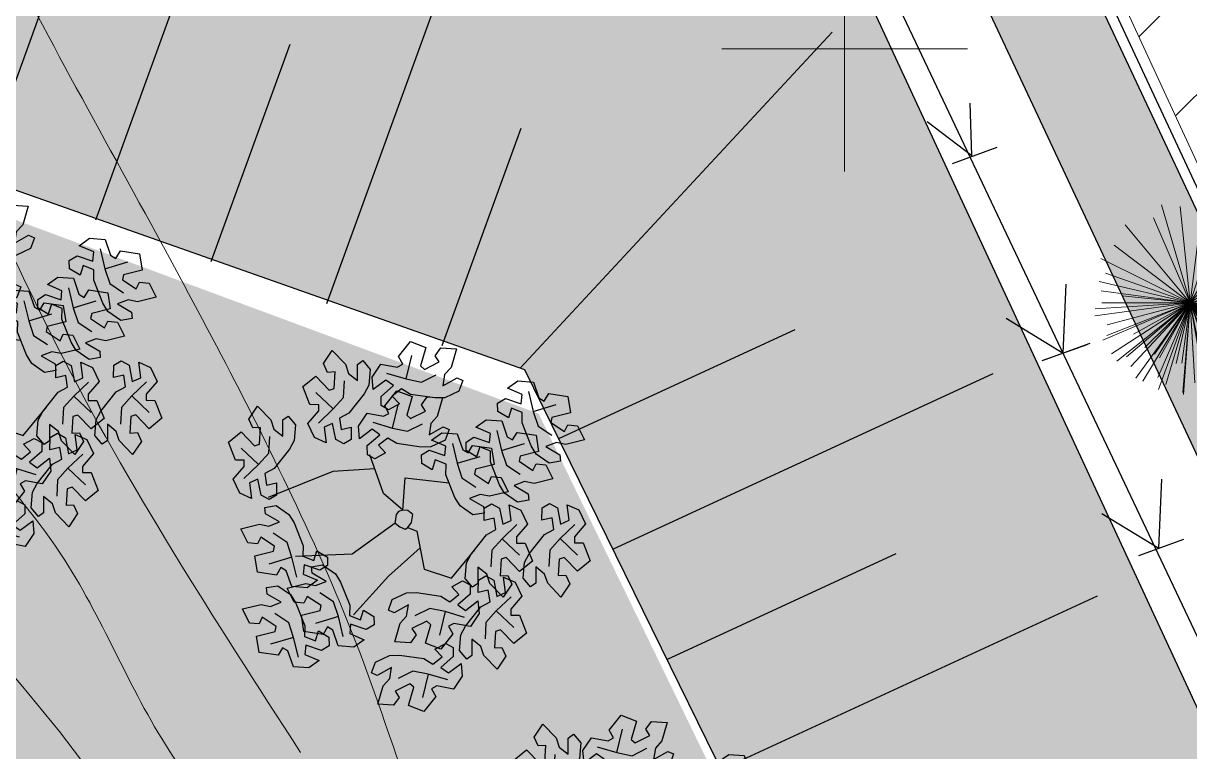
# Model space of a CAD drawing. Header units: millimetres. Extents: x 5637 to 6048, y 3385 to 3927.
# Drawn here: x 5856.34 to 5870.58, y 3527.67 to 3536.56 of the extents above; entities that cross this region are included whole.
import ezdxf

# ---------------------------------------------------------------- set-up
doc = ezdxf.new("R2010")
doc.units = ezdxf.units.MM
doc.layers.add('Contour Lines', color=253, linetype='Continuous')
doc.layers.add('net', color=250, linetype='Continuous')
doc.layers.add('dr', color=7, linetype='Continuous', lineweight=30, true_color=0x424d8a)
for name, color, linetype, lineweight in [('ground 1', 7, 'Continuous', 30), ('hatch', 253, 'Continuous', 13), ('project gr', 250, 'Continuous', 30), ('road', 19, 'Continuous', 30), ('trees new', 7, 'Continuous', 20)]:
    doc.layers.add(name, color=color, linetype=linetype, lineweight=lineweight)
doc.layers.add('plants1', color=7, linetype='Continuous', true_color=0x89ee5d)
doc.styles.get("Standard").update_dxf_attribs({"font": 'arial.ttf'})
pattern_1 = [(45, (2816.3681, -1263.7476), (-0.265165043, 0.265165043), []), (135, (2816.3681, -1263.7476), (-0.79549513, 0.265165043), [0.9375, -0.5625])]

# ---------------------------------------------------------------- blocks, each defined once
blk = doc.blocks.new('net')
at = {"layer": 'ground 1', "color": 3, "lineweight": 15}
for p, q in [((0, 3), (0, -3)), ((0, 0), (-3, 0)), ((0, 0), (3, 0))]:
    blk.add_line(p, q, dxfattribs=at)
blk = doc.blocks.new('212')
at = {"color": 48, "linetype": 'Continuous'}
for p, q in [((2813.16, 4856.989), (2813.307, 4857.173)), ((2813.307, 4857.173), (2813.495, 4857.1)), ((2812.246, 4856.905), (2812.352, 4857.064)), ((2812.352, 4857.064), (2812.514, 4856.895)), ((2813.495, 4857.1), (2813.43, 4856.875)), ((2813.608, 4857), (2813.677, 4857.096)), ((2813.677, 4857.096), (2813.867, 4857.083)), ((2813.867, 4857.083), (2813.802, 4856.858)), ((2812.295, 4856.797), (2812.246, 4856.905)), ((2812.514, 4856.895), (2812.551, 4856.783)), ((2812.66, 4856.894), (2812.725, 4856.94)), ((2812.66, 4856.696), (2812.66, 4856.894)), ((2812.725, 4856.94), (2812.813, 4856.833)), ((2812.838, 4856.74), (2812.944, 4856.897)), ((2812.944, 4856.897), (2813.146, 4856.859)), ((2813.146, 4856.859), (2813.212, 4856.895)), ((2813.212, 4856.895), (2813.16, 4856.989)), ((2813.16, 4856.989), (2813.16, 4856.989)), ((2813.255, 4856.716), (2813.323, 4857.001)), ((2813.477, 4856.833), (2813.658, 4856.924)), ((2813.658, 4856.924), (2813.608, 4857)), ((2811.994, 4856.623), (2812.151, 4856.749)), ((2812.151, 4856.749), (2812.314, 4856.581)), ((2812.386, 4856.803), (2812.295, 4856.797)), ((2812.374, 4856.601), (2812.386, 4856.803)), ((2812.551, 4856.783), (2812.66, 4856.696)), ((2812.813, 4856.833), (2812.797, 4856.642)), ((2813.015, 4856.787), (2813.255, 4856.716)), ((2813.43, 4856.875), (2813.477, 4856.833)), ((2813.44, 4856.678), (2813.621, 4856.768)), ((2813.724, 4856.77), (2813.703, 4856.632)), ((2813.802, 4856.858), (2813.724, 4856.77)), ((2812.08, 4856.404), (2811.994, 4856.623)), ((2812.49, 4856.49), (2812.502, 4856.693)), ((2812.797, 4856.642), (2812.74, 4856.536)), ((2812.853, 4856.586), (2812.838, 4856.74)), ((2813.006, 4856.701), (2812.853, 4856.586)), ((2812.947, 4856.502), (2813.098, 4856.635)), ((2813.098, 4856.635), (2813.006, 4856.701)), ((2813.255, 4856.716), (2813.44, 4856.678)), ((2813.703, 4856.632), (2813.875, 4856.731)), ((2813.875, 4856.731), (2813.947, 4856.699)), ((2813.947, 4856.699), (2813.899, 4856.569)), ((2814.492, 4856.602), (2814.619, 4856.692)), ((2814.669, 4856.527), (2814.492, 4856.602)), ((2814.619, 4856.692), (2814.808, 4856.679)), ((2814.808, 4856.679), (2814.876, 4856.485)), ((2812.364, 4856.35), (2812.151, 4856.551)), ((2812.314, 4856.581), (2812.374, 4856.601)), ((2812.364, 4856.35), (2812.49, 4856.49)), ((2812.74, 4856.536), (2812.554, 4856.3)), ((2812.949, 4856.391), (2812.947, 4856.502)), ((2812.947, 4856.502), (2812.947, 4856.502)), ((2812.992, 4856.389), (2813.139, 4856.573)), ((2813.197, 4856.594), (2813.085, 4856.506)), ((2813.085, 4856.506), (2813.171, 4856.413)), ((2813.139, 4856.573), (2813.327, 4856.501)), ((2813.307, 4856.527), (2813.197, 4856.594)), ((2813.327, 4856.501), (2813.262, 4856.276)), ((2813.605, 4856.484), (2813.307, 4856.527)), ((2813.44, 4856.4), (2813.509, 4856.497)), ((2813.509, 4856.497), (2813.699, 4856.484)), ((2813.725, 4856.487), (2813.605, 4856.484)), ((2813.699, 4856.484), (2813.634, 4856.259)), ((2813.899, 4856.569), (2813.725, 4856.487)), ((2814.371, 4856.422), (2814.467, 4856.479)), ((2814.467, 4856.479), (2814.467, 4856.479)), ((2814.467, 4856.479), (2814.658, 4856.414)), ((2814.658, 4856.414), (2814.669, 4856.527)), ((2814.748, 4856.562), (2814.806, 4856.319)), ((2814.876, 4856.485), (2814.94, 4856.446)), ((2814.94, 4856.446), (2814.995, 4856.538)), ((2814.995, 4856.538), (2814.995, 4856.538)), ((2814.995, 4856.538), (2815.228, 4856.503)), ((2815.228, 4856.503), (2815.259, 4856.304)), ((2811.335, 4856.226), (2811.441, 4856.385)), ((2811.441, 4856.385), (2811.603, 4856.216)), ((2812.052, 4856.172), (2812.186, 4856.327)), ((2812.187, 4856.402), (2812.08, 4856.404)), ((2812.08, 4856.404), (2812.08, 4856.404)), ((2812.182, 4856.178), (2812.364, 4856.35)), ((2812.186, 4856.327), (2812.187, 4856.402)), ((2813.04, 4856.341), (2812.949, 4856.391)), ((2813.044, 4856.296), (2812.992, 4856.389)), ((2812.992, 4856.389), (2812.992, 4856.389)), ((2813.171, 4856.413), (2813.04, 4856.341)), ((2813.087, 4856.116), (2813.155, 4856.402)), ((2813.309, 4856.234), (2813.49, 4856.324)), ((2813.49, 4856.324), (2813.44, 4856.4)), ((2814.374, 4856.318), (2814.371, 4856.422)), ((2814.502, 4856.24), (2814.374, 4856.318)), ((2814.539, 4856.361), (2814.502, 4856.24)), ((2814.672, 4856.308), (2814.539, 4856.361)), ((2814.806, 4856.319), (2815.087, 4856.403)), ((2814.806, 4856.319), (2814.865, 4856.14)), ((2811.384, 4856.118), (2811.335, 4856.226)), ((2811.603, 4856.216), (2811.64, 4856.104)), ((2811.749, 4856.017), (2811.75, 4856.215)), ((2811.75, 4856.215), (2811.814, 4856.261)), ((2811.814, 4856.261), (2811.902, 4856.154)), ((2812.554, 4856.3), (2812.441, 4856.239)), ((2812.441, 4856.239), (2812.461, 4856.097)), ((2812.671, 4856.141), (2812.777, 4856.298)), ((2812.777, 4856.298), (2812.979, 4856.26)), ((2812.847, 4856.188), (2813.087, 4856.116)), ((2812.979, 4856.26), (2813.044, 4856.296)), ((2813.262, 4856.276), (2813.309, 4856.234)), ((2813.634, 4856.259), (2813.556, 4856.171)), ((2814.106, 4856.127), (2814.232, 4856.217)), ((2814.232, 4856.217), (2814.421, 4856.204)), ((2814.421, 4856.204), (2814.489, 4856.01)), ((2814.669, 4856.18), (2814.672, 4856.308)), ((2814.78, 4855.9), (2814.669, 4856.18)), ((2815.031, 4856.247), (2815.019, 4856.186)), ((2815.019, 4856.186), (2815.188, 4856.074)), ((2815.259, 4856.304), (2815.031, 4856.247)), ((2811.083, 4855.944), (2811.24, 4856.07)), ((2811.24, 4856.07), (2811.403, 4855.901)), ((2811.475, 4856.124), (2811.384, 4856.118)), ((2811.463, 4855.921), (2811.475, 4856.124)), ((2811.64, 4856.104), (2811.749, 4856.017)), ((2811.902, 4856.154), (2811.886, 4855.963)), ((2812.135, 4856.001), (2812.052, 4856.172)), ((2812.356, 4856.174), (2812.252, 4856.127)), ((2812.252, 4856.127), (2812.276, 4855.937)), ((2812.395, 4855.976), (2812.356, 4856.174)), ((2812.461, 4856.097), (2812.584, 4856.126)), ((2812.584, 4856.126), (2812.581, 4855.976)), ((2812.685, 4855.986), (2812.671, 4856.141)), ((2812.838, 4856.102), (2812.685, 4855.986)), ((2812.779, 4855.903), (2812.931, 4856.035)), ((2812.931, 4856.035), (2812.838, 4856.102)), ((2813.087, 4856.116), (2813.272, 4856.078)), ((2813.272, 4856.078), (2813.453, 4856.169)), ((2813.556, 4856.171), (2813.535, 4856.033)), ((2813.535, 4856.033), (2813.707, 4856.132)), ((2813.562, 4855.969), (2813.689, 4856.059)), ((2813.689, 4856.059), (2813.878, 4856.046)), ((2813.707, 4856.132), (2813.779, 4856.099)), ((2813.779, 4856.099), (2813.731, 4855.969)), ((2813.878, 4856.046), (2813.946, 4855.852)), ((2814.282, 4856.052), (2814.106, 4856.127)), ((2814.271, 4855.939), (2814.282, 4856.052)), ((2814.361, 4856.087), (2814.419, 4855.844)), ((2814.553, 4855.971), (2814.608, 4856.063)), ((2814.608, 4856.063), (2814.608, 4856.063)), ((2814.608, 4856.063), (2814.841, 4856.028)), ((2814.865, 4856.14), (2815.034, 4856.028)), ((2815.188, 4856.074), (2815.228, 4856.156)), ((2815.228, 4856.156), (2815.346, 4856.144)), ((2815.346, 4856.144), (2815.43, 4855.972)), ((2811.169, 4855.725), (2811.083, 4855.944)), ((2811.403, 4855.901), (2811.463, 4855.921)), ((2811.579, 4855.811), (2811.591, 4856.014)), ((2811.886, 4855.963), (2811.829, 4855.857)), ((2812.276, 4855.937), (2812.135, 4856.001)), ((2812.493, 4855.922), (2812.395, 4855.976)), ((2812.395, 4855.976), (2812.395, 4855.976)), ((2812.581, 4855.976), (2812.493, 4855.922)), ((2812.781, 4855.791), (2812.779, 4855.903)), ((2812.779, 4855.903), (2812.779, 4855.903)), ((2813.029, 4855.995), (2812.917, 4855.906)), ((2812.917, 4855.906), (2813.003, 4855.814)), ((2813.139, 4855.928), (2813.029, 4855.995)), ((2813.437, 4855.885), (2813.139, 4855.928)), ((2813.731, 4855.969), (2813.557, 4855.888)), ((2813.739, 4855.894), (2813.562, 4855.969)), ((2813.727, 4855.781), (2813.739, 4855.894)), ((2813.818, 4855.929), (2813.876, 4855.686)), ((2813.985, 4855.946), (2814.08, 4856.004)), ((2813.987, 4855.843), (2813.985, 4855.946)), ((2814.01, 4855.813), (2814.065, 4855.905)), ((2814.065, 4855.905), (2814.065, 4855.905)), ((2814.065, 4855.905), (2814.298, 4855.87)), ((2814.08, 4856.004), (2814.08, 4856.004)), ((2814.08, 4856.004), (2814.271, 4855.939)), ((2814.419, 4855.844), (2814.701, 4855.928)), ((2814.489, 4856.01), (2814.553, 4855.971)), ((2814.843, 4855.798), (2814.78, 4855.9)), ((2814.841, 4856.028), (2814.872, 4855.829)), ((2815.088, 4855.94), (2814.958, 4855.89)), ((2814.958, 4855.89), (2815.129, 4855.79)), ((2815.203, 4855.916), (2815.088, 4855.94)), ((2815.43, 4855.972), (2815.203, 4855.916)), ((2811.453, 4855.67), (2811.24, 4855.872)), ((2811.453, 4855.67), (2811.579, 4855.811)), ((2811.829, 4855.857), (2811.643, 4855.621)), ((2812.872, 4855.742), (2812.781, 4855.791)), ((2812.978, 4855.318), (2812.811, 4855.791)), ((2813.003, 4855.814), (2812.872, 4855.742)), ((2813.557, 4855.888), (2813.437, 4855.885)), ((2813.441, 4855.789), (2813.537, 4855.846)), ((2813.444, 4855.685), (2813.441, 4855.789)), ((2813.537, 4855.846), (2813.537, 4855.846)), ((2813.537, 4855.846), (2813.727, 4855.781)), ((2813.876, 4855.686), (2814.157, 4855.77)), ((2813.946, 4855.852), (2814.01, 4855.813)), ((2814.115, 4855.765), (2813.987, 4855.843)), ((2814.152, 4855.886), (2814.115, 4855.765)), ((2814.285, 4855.833), (2814.152, 4855.886)), ((2814.282, 4855.705), (2814.285, 4855.833)), ((2814.298, 4855.87), (2814.329, 4855.671)), ((2814.419, 4855.844), (2814.479, 4855.665)), ((2814.645, 4855.772), (2814.632, 4855.711)), ((2814.872, 4855.829), (2814.645, 4855.772)), ((2815, 4855.688), (2814.843, 4855.798)), ((2815.129, 4855.79), (2815.137, 4855.711)), ((2811.141, 4855.492), (2811.275, 4855.648)), ((2811.276, 4855.723), (2811.169, 4855.725)), ((2811.169, 4855.725), (2811.169, 4855.725)), ((2811.271, 4855.499), (2811.453, 4855.67)), ((2811.275, 4855.648), (2811.276, 4855.723)), ((2811.643, 4855.621), (2811.53, 4855.56)), ((2812.872, 4855.62), (2812.357, 4855.587)), ((2813.572, 4855.607), (2813.444, 4855.685)), ((2813.609, 4855.728), (2813.572, 4855.607)), ((2813.742, 4855.675), (2813.609, 4855.728)), ((2813.739, 4855.547), (2813.742, 4855.675)), ((2813.876, 4855.686), (2813.935, 4855.507)), ((2814.101, 4855.614), (2814.089, 4855.553)), ((2814.329, 4855.671), (2814.101, 4855.614)), ((2814.393, 4855.425), (2814.282, 4855.705)), ((2814.479, 4855.665), (2814.648, 4855.553)), ((2814.632, 4855.711), (2814.801, 4855.599)), ((2814.801, 4855.599), (2814.842, 4855.681)), ((2814.842, 4855.681), (2814.959, 4855.669)), ((2814.959, 4855.669), (2815.044, 4855.497)), ((2815.137, 4855.711), (2815, 4855.688)), ((2811.224, 4855.322), (2811.141, 4855.492)), ((2811.445, 4855.494), (2811.341, 4855.448)), ((2811.484, 4855.297), (2811.445, 4855.494)), ((2811.53, 4855.56), (2811.55, 4855.418)), ((2812.357, 4855.587), (2811.568, 4855.27)), ((2813.213, 4855.112), (2813.244, 4855.51)), ((2813.244, 4855.51), (2813.778, 4855.448)), ((2813.85, 4855.267), (2813.739, 4855.547)), ((2813.935, 4855.507), (2814.104, 4855.395)), ((2814.089, 4855.553), (2814.258, 4855.441)), ((2814.258, 4855.441), (2814.298, 4855.523)), ((2814.298, 4855.523), (2814.416, 4855.511)), ((2814.416, 4855.511), (2814.5, 4855.339)), ((2814.701, 4855.465), (2814.571, 4855.415)), ((2814.817, 4855.441), (2814.701, 4855.465)), ((2815.044, 4855.497), (2814.817, 4855.441)), ((2811.365, 4855.257), (2811.224, 4855.322)), ((2811.341, 4855.448), (2811.365, 4855.257)), ((2811.55, 4855.418), (2811.673, 4855.447)), ((2811.673, 4855.447), (2811.67, 4855.297)), ((2814.5, 4855.339), (2814.273, 4855.284)), ((2814.456, 4855.323), (2814.393, 4855.425)), ((2814.614, 4855.213), (2814.456, 4855.323)), ((2814.571, 4855.415), (2814.743, 4855.315)), ((2811.582, 4855.243), (2811.484, 4855.297)), ((2811.484, 4855.297), (2811.484, 4855.297)), ((2811.67, 4855.297), (2811.582, 4855.243)), ((2813.913, 4855.165), (2813.85, 4855.267)), ((2814.158, 4855.307), (2814.028, 4855.257)), ((2814.028, 4855.257), (2814.199, 4855.157)), ((2814.273, 4855.284), (2814.158, 4855.307)), ((2814.208, 4855.138), (2814.296, 4855.192)), ((2814.296, 4855.192), (2814.394, 4855.138)), ((2814.537, 4854.988), (2814.513, 4855.178)), ((2814.513, 4855.178), (2814.654, 4855.113)), ((2814.75, 4855.236), (2814.614, 4855.213)), ((2814.743, 4855.315), (2814.75, 4855.236)), ((2814.915, 4855.141), (2815.004, 4855.195)), ((2815.004, 4855.195), (2815.101, 4855.141)), ((2815.244, 4854.99), (2815.221, 4855.18)), ((2815.221, 4855.18), (2815.362, 4855.116)), ((2811.529, 4855.148), (2811.665, 4855.171)), ((2811.536, 4855.069), (2811.529, 4855.148)), ((2811.708, 4854.97), (2811.536, 4855.069)), ((2811.665, 4855.171), (2811.823, 4855.062)), ((2811.823, 4855.062), (2811.886, 4854.959)), ((2813.133, 4855.059), (2813.122, 4854.977)), ((2813.162, 4855.099), (2813.133, 4855.059)), ((2813.213, 4855.112), (2813.162, 4855.099)), ((2813.274, 4855.111), (2813.213, 4855.112)), ((2813.334, 4855.062), (2813.274, 4855.111)), ((2813.321, 4854.962), (2813.334, 4855.062)), ((2814.07, 4855.055), (2813.913, 4855.165)), ((2814.207, 4855.079), (2814.07, 4855.055)), ((2814.199, 4855.157), (2814.207, 4855.079)), ((2814.205, 4854.989), (2814.208, 4855.138)), ((2814.394, 4855.138), (2814.394, 4855.138)), ((2814.394, 4855.138), (2814.433, 4854.941)), ((2814.654, 4855.113), (2814.737, 4854.943)), ((2814.912, 4854.991), (2814.915, 4855.141)), ((2815.101, 4855.141), (2815.101, 4855.141)), ((2815.101, 4855.141), (2815.14, 4854.943)), ((2815.362, 4855.116), (2815.445, 4854.945)), ((2811.235, 4854.887), (2811.463, 4854.943)), ((2811.463, 4854.943), (2811.578, 4854.919)), ((2811.578, 4854.919), (2811.708, 4854.97)), ((2811.886, 4854.959), (2811.997, 4854.679)), ((2813.121, 4854.953), (2812.593, 4854.577)), ((2813.122, 4854.977), (2813.121, 4854.953)), ((2813.121, 4854.953), (2813.175, 4854.911)), ((2813.175, 4854.911), (2813.241, 4854.88)), ((2813.241, 4854.88), (2813.276, 4854.903)), ((2813.276, 4854.903), (2813.321, 4854.962)), ((2813.276, 4854.903), (2813.384, 4854.859)), ((2814.328, 4855.017), (2814.205, 4854.989)), ((2814.348, 4854.876), (2814.328, 4855.017)), ((2814.607, 4854.937), (2814.425, 4854.765)), ((2814.433, 4854.941), (2814.537, 4854.988)), ((2814.737, 4854.943), (2814.603, 4854.787)), ((2815.035, 4855.02), (2814.912, 4854.991)), ((2815.056, 4854.878), (2815.035, 4855.02)), ((2815.314, 4854.939), (2815.133, 4854.767)), ((2815.14, 4854.943), (2815.244, 4854.99)), ((2815.445, 4854.945), (2815.311, 4854.789)), ((2811.32, 4854.715), (2811.235, 4854.887)), ((2811.478, 4854.785), (2811.438, 4854.704)), ((2811.647, 4854.674), (2811.478, 4854.785)), ((2811.801, 4854.719), (2811.632, 4854.831)), ((2813.384, 4854.859), (2813.474, 4854.394)), ((2814.049, 4854.578), (2814.235, 4854.814)), ((2814.235, 4854.814), (2814.348, 4854.876)), ((2814.425, 4854.765), (2814.299, 4854.624)), ((2814.425, 4854.765), (2814.638, 4854.563)), ((2814.603, 4854.787), (2814.602, 4854.712)), ((2814.757, 4854.58), (2814.943, 4854.817)), ((2814.943, 4854.817), (2815.056, 4854.878)), ((2815.133, 4854.767), (2815.007, 4854.626)), ((2815.133, 4854.767), (2815.345, 4854.566)), ((2815.311, 4854.789), (2815.309, 4854.715)), ((2811.438, 4854.704), (2811.32, 4854.715)), ((2811.407, 4854.556), (2811.635, 4854.612)), ((2811.635, 4854.612), (2811.647, 4854.674)), ((2811.86, 4854.54), (2811.801, 4854.719)), ((2811.997, 4854.679), (2811.994, 4854.551)), ((2812.127, 4854.498), (2812.164, 4854.619)), ((2812.164, 4854.619), (2812.292, 4854.541)), ((2813.424, 4854.652), (2813.038, 4854.309)), ((2813.809, 4854.284), (2814.091, 4854.631)), ((2814.299, 4854.624), (2814.287, 4854.422)), ((2814.602, 4854.712), (2814.709, 4854.711)), ((2814.709, 4854.711), (2814.709, 4854.711)), ((2814.709, 4854.711), (2814.795, 4854.491)), ((2815.007, 4854.626), (2814.995, 4854.424)), ((2815.309, 4854.715), (2815.416, 4854.713)), ((2815.416, 4854.713), (2815.416, 4854.713)), ((2815.416, 4854.713), (2815.502, 4854.494)), ((2811.438, 4854.357), (2811.407, 4854.556)), ((2811.86, 4854.54), (2811.579, 4854.456)), ((2811.918, 4854.297), (2811.86, 4854.54)), ((2812.593, 4854.577), (2811.902, 4854.548)), ((2811.994, 4854.551), (2812.127, 4854.498)), ((2812.292, 4854.541), (2812.294, 4854.438)), ((2813.976, 4854.281), (2813.992, 4854.472)), ((2813.992, 4854.472), (2814.049, 4854.578)), ((2814.416, 4854.514), (2814.403, 4854.312)), ((2814.475, 4854.534), (2814.416, 4854.514)), ((2814.638, 4854.365), (2814.475, 4854.534)), ((2814.795, 4854.491), (2814.638, 4854.365)), ((2814.683, 4854.283), (2814.699, 4854.475)), ((2814.699, 4854.475), (2814.757, 4854.58)), ((2815.123, 4854.516), (2815.111, 4854.314)), ((2815.183, 4854.536), (2815.123, 4854.516)), ((2815.345, 4854.367), (2815.183, 4854.536)), ((2815.502, 4854.494), (2815.345, 4854.367)), ((2811.671, 4854.321), (2811.438, 4854.357)), ((2811.726, 4854.413), (2811.671, 4854.321)), ((2811.79, 4854.374), (2811.726, 4854.413)), ((2811.858, 4854.18), (2811.79, 4854.374)), ((2812.008, 4854.445), (2811.997, 4854.332)), ((2811.997, 4854.332), (2812.173, 4854.257)), ((2812.199, 4854.38), (2812.008, 4854.445)), ((2812.097, 4854.422), (2812.234, 4854.446)), ((2812.105, 4854.344), (2812.097, 4854.422)), ((2812.276, 4854.244), (2812.105, 4854.344)), ((2812.294, 4854.438), (2812.199, 4854.38)), ((2812.199, 4854.38), (2812.199, 4854.38)), ((2812.234, 4854.446), (2812.391, 4854.336)), ((2812.391, 4854.336), (2812.454, 4854.234)), ((2813.474, 4854.394), (2813.809, 4854.284)), ((2814.238, 4854.331), (2814.129, 4854.419)), ((2814.129, 4854.419), (2814.129, 4854.22)), ((2814.275, 4854.22), (2814.238, 4854.331)), ((2814.945, 4854.334), (2814.836, 4854.421)), ((2814.836, 4854.421), (2814.836, 4854.223)), ((2814.982, 4854.222), (2814.945, 4854.334)), ((2811.549, 4854.168), (2811.686, 4854.191)), ((2811.671, 4854.321), (2811.671, 4854.321)), ((2811.686, 4854.191), (2811.843, 4854.082)), ((2811.803, 4854.162), (2812.031, 4854.217)), ((2812.031, 4854.217), (2812.146, 4854.194)), ((2812.173, 4854.257), (2812.047, 4854.167)), ((2812.146, 4854.194), (2812.276, 4854.244)), ((2812.454, 4854.234), (2812.565, 4853.954)), ((2813.038, 4854.309), (2812.612, 4853.837)), ((2813.812, 4854.177), (2813.943, 4854.249)), ((2813.943, 4854.249), (2814.034, 4854.2)), ((2814.064, 4854.174), (2813.976, 4854.281)), ((2814.034, 4854.2), (2814.036, 4854.088)), ((2814.129, 4854.22), (2814.064, 4854.174)), ((2814.134, 4854.108), (2814.137, 4854.258)), ((2814.137, 4854.258), (2814.226, 4854.312)), ((2814.226, 4854.312), (2814.323, 4854.257)), ((2814.437, 4854.051), (2814.275, 4854.22)), ((2814.323, 4854.257), (2814.323, 4854.257)), ((2814.323, 4854.257), (2814.362, 4854.06)), ((2814.403, 4854.312), (2814.494, 4854.317)), ((2814.543, 4854.21), (2814.437, 4854.051)), ((2814.466, 4854.107), (2814.443, 4854.297)), ((2814.443, 4854.297), (2814.584, 4854.233)), ((2814.494, 4854.317), (2814.543, 4854.21)), ((2814.584, 4854.233), (2814.667, 4854.062)), ((2814.772, 4854.177), (2814.683, 4854.283)), ((2814.836, 4854.223), (2814.772, 4854.177)), ((2815.144, 4854.053), (2814.982, 4854.222)), ((2815.111, 4854.314), (2815.202, 4854.32)), ((2815.251, 4854.212), (2815.144, 4854.053)), ((2815.202, 4854.32), (2815.251, 4854.212)), ((2811.557, 4854.089), (2811.549, 4854.168)), ((2811.728, 4853.989), (2811.557, 4854.089)), ((2811.888, 4853.99), (2811.803, 4854.162)), ((2811.843, 4854.082), (2811.906, 4853.979)), ((2812.047, 4854.167), (2811.858, 4854.18)), ((2812.046, 4854.06), (2812.006, 4853.978)), ((2812.215, 4853.948), (2812.046, 4854.06)), ((2812.369, 4853.994), (2812.2, 4854.106)), ((2813.085, 4854.022), (2813.258, 4854.104)), ((2813.258, 4854.104), (2813.379, 4854.107)), ((2813.379, 4854.107), (2813.676, 4854.063)), ((2813.676, 4854.063), (2813.786, 4853.996)), ((2813.786, 4853.996), (2813.899, 4854.085)), ((2813.899, 4854.085), (2813.812, 4854.177)), ((2814.036, 4854.088), (2813.885, 4853.956)), ((2814.036, 4854.088), (2814.036, 4854.088)), ((2814.257, 4854.137), (2814.134, 4854.108)), ((2814.278, 4853.995), (2814.257, 4854.137)), ((2814.536, 4854.056), (2814.355, 4853.884)), ((2814.362, 4854.06), (2814.466, 4854.107)), ((2814.667, 4854.062), (2814.533, 4853.906)), ((2811.256, 4853.907), (2811.483, 4853.963)), ((2811.34, 4853.735), (2811.256, 4853.907)), ((2811.483, 4853.963), (2811.598, 4853.939)), ((2811.598, 4853.939), (2811.728, 4853.989)), ((2812.006, 4853.978), (2811.888, 4853.99)), ((2811.906, 4853.979), (2812.017, 4853.699)), ((2812.203, 4853.887), (2812.215, 4853.948)), ((2812.428, 4853.815), (2812.369, 4853.994)), ((2812.565, 4853.954), (2812.562, 4853.826)), ((2813.037, 4853.892), (2813.085, 4854.022)), ((2813.281, 4853.958), (2813.109, 4853.859)), ((2813.259, 4853.82), (2813.281, 4853.958)), ((2813.544, 4853.913), (2813.362, 4853.823)), ((2813.729, 4853.875), (2813.544, 4853.913)), ((2813.885, 4853.956), (2813.977, 4853.889)), ((2813.977, 4853.889), (2814.13, 4854.005)), ((2813.979, 4853.697), (2814.165, 4853.933)), ((2814.13, 4854.005), (2814.145, 4853.85)), ((2814.165, 4853.933), (2814.278, 4853.995)), ((2814.533, 4853.906), (2814.531, 4853.832)), ((2811.498, 4853.805), (2811.458, 4853.724)), ((2811.667, 4853.693), (2811.498, 4853.805)), ((2811.821, 4853.739), (2811.652, 4853.851)), ((2811.975, 4853.83), (2812.203, 4853.887)), ((2812.006, 4853.631), (2811.975, 4853.83)), ((2812.428, 4853.815), (2812.147, 4853.731)), ((2812.486, 4853.572), (2812.428, 4853.815)), ((2812.562, 4853.826), (2812.695, 4853.773)), ((2812.695, 4853.773), (2812.732, 4853.894)), ((2812.732, 4853.894), (2812.86, 4853.816)), ((2812.86, 4853.816), (2812.863, 4853.712)), ((2813.109, 4853.859), (2813.037, 4853.892)), ((2813.181, 4853.732), (2813.259, 4853.82)), ((2813.507, 4853.757), (2813.325, 4853.667)), ((2813.554, 4853.715), (2813.507, 4853.757)), ((2813.729, 4853.875), (2813.66, 4853.589)), ((2813.968, 4853.803), (2813.729, 4853.875)), ((2814.145, 4853.85), (2814.039, 4853.693)), ((2814.355, 4853.884), (2814.229, 4853.743)), ((2814.355, 4853.884), (2814.568, 4853.682)), ((2814.531, 4853.832), (2814.638, 4853.83)), ((2814.638, 4853.83), (2814.638, 4853.83)), ((2814.638, 4853.83), (2814.724, 4853.611)), ((2811.458, 4853.724), (2811.34, 4853.735)), ((2811.427, 4853.575), (2811.655, 4853.632)), ((2811.655, 4853.632), (2811.667, 4853.693)), ((2811.88, 4853.56), (2811.821, 4853.739)), ((2812.239, 4853.596), (2812.006, 4853.631)), ((2812.017, 4853.699), (2812.014, 4853.571)), ((2812.147, 4853.518), (2812.184, 4853.639)), ((2812.184, 4853.639), (2812.312, 4853.561)), ((2812.294, 4853.688), (2812.239, 4853.596)), ((2812.358, 4853.649), (2812.294, 4853.688)), ((2812.426, 4853.455), (2812.358, 4853.649)), ((2812.576, 4853.72), (2812.565, 4853.607)), ((2812.767, 4853.655), (2812.576, 4853.72)), ((2812.863, 4853.712), (2812.767, 4853.655)), ((2812.767, 4853.655), (2812.767, 4853.655)), ((2813.116, 4853.507), (2813.181, 4853.732)), ((2813.325, 4853.667), (2813.376, 4853.591)), ((2813.489, 4853.49), (2813.554, 4853.715)), ((2813.837, 4853.731), (2813.771, 4853.695)), ((2813.771, 4853.695), (2813.823, 4853.602)), ((2814.039, 4853.693), (2813.837, 4853.731)), ((2813.921, 4853.591), (2813.979, 4853.697)), ((2814.229, 4853.743), (2814.217, 4853.541)), ((2814.345, 4853.633), (2814.333, 4853.431)), ((2814.405, 4853.653), (2814.345, 4853.633)), ((2814.567, 4853.484), (2814.405, 4853.653)), ((2811.458, 4853.376), (2811.427, 4853.575)), ((2811.88, 4853.56), (2811.599, 4853.476)), ((2811.938, 4853.317), (2811.88, 4853.56)), ((2812.014, 4853.571), (2812.147, 4853.518)), ((2812.239, 4853.596), (2812.239, 4853.596)), ((2812.312, 4853.561), (2812.315, 4853.458)), ((2812.565, 4853.607), (2812.742, 4853.532)), ((2812.742, 4853.532), (2812.615, 4853.442)), ((2813.307, 4853.495), (2813.116, 4853.507)), ((2813.376, 4853.591), (2813.307, 4853.495)), ((2813.676, 4853.418), (2813.489, 4853.49)), ((2813.606, 4853.414), (2813.737, 4853.486)), ((2813.823, 4853.602), (2813.676, 4853.418)), ((2813.737, 4853.486), (2813.828, 4853.436)), ((2813.823, 4853.602), (2813.823, 4853.602)), ((2813.905, 4853.4), (2813.921, 4853.591)), ((2814.167, 4853.45), (2814.058, 4853.538)), ((2814.058, 4853.538), (2814.058, 4853.34)), ((2814.724, 4853.611), (2814.567, 4853.484)), ((2811.691, 4853.341), (2811.458, 4853.376)), ((2811.746, 4853.433), (2811.691, 4853.341)), ((2811.691, 4853.341), (2811.691, 4853.341)), ((2811.81, 4853.394), (2811.746, 4853.433)), ((2811.878, 4853.2), (2811.81, 4853.394)), ((2812.028, 4853.465), (2812.017, 4853.352)), ((2812.017, 4853.352), (2812.194, 4853.277)), ((2812.219, 4853.4), (2812.028, 4853.465)), ((2812.315, 4853.458), (2812.219, 4853.4)), ((2812.219, 4853.4), (2812.219, 4853.4)), ((2812.615, 4853.442), (2812.426, 4853.455)), ((2812.878, 4853.258), (2813.052, 4853.34)), ((2813.052, 4853.34), (2813.172, 4853.343)), ((2813.172, 4853.343), (2813.47, 4853.3)), ((2813.692, 4853.321), (2813.606, 4853.414)), ((2813.828, 4853.436), (2813.83, 4853.325)), ((2813.994, 4853.294), (2813.905, 4853.4)), ((2814.058, 4853.34), (2813.994, 4853.294)), ((2814.204, 4853.339), (2814.167, 4853.45)), ((2814.366, 4853.17), (2814.204, 4853.339)), ((2814.333, 4853.431), (2814.424, 4853.437)), ((2814.473, 4853.329), (2814.366, 4853.17)), ((2814.424, 4853.437), (2814.473, 4853.329)), ((2812.067, 4853.187), (2811.878, 4853.2)), ((2812.194, 4853.277), (2812.067, 4853.187)), ((2812.83, 4853.128), (2812.878, 4853.258)), ((2813.074, 4853.194), (2812.902, 4853.095)), ((2813.053, 4853.056), (2813.074, 4853.194)), ((2813.47, 4853.3), (2813.58, 4853.233)), ((2813.58, 4853.233), (2813.692, 4853.321)), ((2813.83, 4853.325), (2813.678, 4853.192)), ((2813.678, 4853.192), (2813.771, 4853.126)), ((2813.771, 4853.126), (2813.924, 4853.241)), ((2813.83, 4853.325), (2813.83, 4853.325)), ((2813.924, 4853.241), (2813.939, 4853.087)), ((2812.902, 4853.095), (2812.83, 4853.128)), ((2812.975, 4852.968), (2813.053, 4853.056)), ((2813.337, 4853.149), (2813.156, 4853.059)), ((2813.522, 4853.111), (2813.337, 4853.149)), ((2813.522, 4853.111), (2813.454, 4852.826)), ((2813.762, 4853.04), (2813.522, 4853.111)), ((2813.939, 4853.087), (2813.832, 4852.929)), ((2812.91, 4852.744), (2812.975, 4852.968)), ((2813.3, 4852.994), (2813.119, 4852.903)), ((2813.119, 4852.903), (2813.169, 4852.827)), ((2813.282, 4852.727), (2813.347, 4852.952)), ((2813.347, 4852.952), (2813.3, 4852.994)), ((2813.63, 4852.967), (2813.565, 4852.932)), ((2813.565, 4852.932), (2813.617, 4852.838)), ((2813.832, 4852.929), (2813.63, 4852.967)), ((2813.169, 4852.827), (2813.1, 4852.731)), ((2813.617, 4852.838), (2813.47, 4852.654)), ((2813.617, 4852.838), (2813.617, 4852.838)), ((2813.1, 4852.731), (2812.91, 4852.744)), ((2813.47, 4852.654), (2813.282, 4852.727))]:
    blk.add_line(p, q, dxfattribs=at)
at = {"layer": 'plants1', "color": 48, "linetype": 'Continuous'}
blk.add_line((2813.213, 4855.112), (2812.978, 4855.318), dxfattribs=at)
blk = doc.blocks.new('LCCNDP03')
at = {"color": 0}
for p in [(-0.0942, 0.5129), (0.1198, 0.4961), (0.0008, 0.49), (-0.2952, 0.4376), (-0.1995, 0.457), (0.1962, 0.4352), (0.3067, 0.3904), (-0.3153, 0.3611), (-0.4456, 0.2845), (0.3595, 0.2487), (0.4314, 0.2157), (-0.4706, 0.1679), (0.4765, 0.1311), (-0.5172, 0.0821), (0.4339, 0.1181), (0.4194, 0.065), (-0.4715, 0.0176), (0.3339, 0.0487), (0.4706, 0.0046), (-0.4906, -0.0341), (-0.4713, -0.1762), (-0.4677, -0.0781), (-0.4628, -0.2111), (-0.446, -0.1349), (-0.3883, -0.2377), (-0.3873, -0.3189), (-0.3743, -0.291), (-0.357, -0.0707), (-0.3234, -0.3743), (-0.2864, -0.4035), (-0.2446, -0.367), (-0.2439, -0.2444), (-0.2094, -0.4093), (-0.1672, -0.2944), (-0.1671, -0.4591), (-0.128, -0.4633), (-0.1109, -0.312), (-0.0802, -0.3228), (-0.0597, -0.4233), (-0.0375, -0.4819), (-0.0099, -0.4468), (0.488, 0), (0.3186, -0.0048), (0.0382, -0.317), (0.1755, -0.2585), (0.1867, -0.3966), (0.1317, -0.3963), (0.0867, -0.4614), (0.2752, -0.1475), (0.3437, -0.2679), (0.2937, -0.2909), (0.2804, -0.3689), (0.4316, -0.0849), (0.396, -0.1269), (0.4169, -0.2032), (0.0112, -0.3278), (0.1007, -0.3089), (0.1824, -0.2675), (0.0936, -0.4704), (0.2505, -0.2064), (0.2172, -0.4253), (0.3005, -0.1297), (0.325, -0.3498), (0.329, -0.0427), (0.4096, -0.2489), (0.4652, -0.1296)]:
    blk.add_line(p, (-0.009, -0.0059), dxfattribs=at)
at = {"color": 0, "flags": 1}
for tag, p in [('SIZE', (0, 0)), ('ITEM', (0, -0.0701))]:
    blk.add_attdef(tag, p, '', height=0.0409, dxfattribs=at)

msp = doc.modelspace()

# ---------------------------------------------------------------- hatches: boundary and pattern name
at = {"layer": 'hatch'}
h = msp.add_hatch(dxfattribs=at)
h.set_pattern_fill('ANSI31', color=256, scale=8, style=0)
h.set_pattern_definition([(45, (2816.3681, -1263.7476), (-0.70710678, 0.70710678), [])])
h.paths.add_polyline_path([(5866.53, 3543.827), (5867.753, 3543.826), (5868.93, 3544.275), (5880.134, 3549.525), (5887.297, 3534.536), (5873.735, 3528.224)])
at = {"layer": 'plants1'}
h = msp.add_hatch(dxfattribs=at)
h.set_pattern_fill('ANSI38', color=256, scale=3, style=0)
h.set_pattern_definition(pattern_1)
edge = h.paths.add_edge_path()
edge.add_line((5867.34, 3539.402), (5867.92, 3539.013))
edge.add_line((5867.92, 3539.013), (5868.308, 3538.645))
edge.add_line((5868.308, 3538.645), (5868.752, 3538.148))
edge.add_line((5868.752, 3538.148), (5869.041, 3537.742))
edge.add_line((5869.041, 3537.742), (5873.636, 3527.954))
edge.add_line((5873.636, 3527.954), (5903.83, 3542.008))
edge.add_line((5903.83, 3542.008), (5918.292, 3541.262))
edge.add_line((5918.292, 3541.262), (5941.162, 3551.495))
edge.add_line((5941.162, 3551.495), (5950.483, 3563.852))
edge.add_line((5950.483, 3563.852), (5964.275, 3570.231))
edge.add_line((5964.275, 3570.231), (5965.741, 3570.87))
edge.add_arc((5969.427, 3564.866), 7.045, 27.8009, 121.5464, ccw=False)
edge.add_arc((5969.675, 3565.205), 6.671, -45.7784, 26.2211, ccw=False)
edge.add_line((5974.327, 3560.424), (5968.693, 3565.053))
edge.add_line((5968.693, 3565.053), (5960.295, 3566.736))
edge.add_line((5960.295, 3566.736), (5952.863, 3563.409))
edge.add_line((5952.863, 3563.409), (5951.176, 3562.582))
edge.add_line((5951.176, 3562.582), (5942, 3550.445))
edge.add_line((5942, 3550.445), (5918.535, 3539.942))
edge.add_line((5918.535, 3539.942), (5904.708, 3540.697))
edge.add_line((5904.708, 3540.697), (5873.015, 3526.282))
edge.add_line((5873.015, 3526.282), (5867.474, 3538.114))
edge.add_line((5867.474, 3538.114), (5850.757, 3543.697))
edge.add_line((5850.757, 3543.697), (5843.662, 3553.614))
edge.add_arc((5860.091, 3565.369), 20.202, 201.3953, 215.5839, ccw=False)
edge.add_line((5841.281, 3557.999), (5825.633, 3591.334))
edge.add_line((5825.633, 3591.334), (5826.243, 3603.828))
edge.add_line((5826.243, 3603.828), (5807.932, 3643.213))
edge.add_line((5807.932, 3643.213), (5807.544, 3643.019))
edge.add_line((5807.544, 3643.019), (5797.983, 3663.178))
edge.add_line((5797.983, 3663.178), (5798.221, 3663.231))
edge.add_line((5798.221, 3663.231), (5798.431, 3663.244))
edge.add_arc((5796.471, 3658.681), 4.965, 43.2819, 66.7604, ccw=False)
edge.add_arc((5798.419, 3659.931), 2.724, 20.3316, 52.2783, ccw=False)
edge.add_line((5800.974, 3660.877), (5827.02, 3605.063))
edge.add_arc((5822.581, 3602.992), 4.898, -5.6385, 25.0165, ccw=False)
edge.add_line((5827.456, 3602.511), (5827.027, 3592.341))
edge.add_arc((5831.442, 3591.753), 4.454, 172.4152, 196.7576)
edge.add_line((5827.177, 3590.469), (5842.181, 3557.926))
edge.add_line((5842.181, 3557.926), (5843.932, 3555.588))
edge.add_line((5843.932, 3555.588), (5844.458, 3554.733))
edge.add_line((5844.458, 3554.733), (5845.512, 3553.146))
edge.add_line((5845.512, 3553.146), (5846.227, 3552.147))
edge.add_line((5846.227, 3552.147), (5850.021, 3546.975))
edge.add_arc((5853.593, 3549.596), 4.43, 216.2648, 225.9659)
edge.add_arc((5856.006, 3552.091), 7.901, 225.9659, 233.1983)
edge.add_arc((5852.865, 3547.894), 2.659, 233.1983, 246.1025)
edge.add_arc((5864.548, 3574.26), 31.498, 246.1025, 247.3946)
edge.add_line((5852.441, 3545.182), (5866.919, 3539.623))
edge.add_line((5866.919, 3539.623), (5867.34, 3539.402))
h = msp.add_hatch(dxfattribs=at)
h.set_pattern_fill('ANSI38', color=256, scale=3, style=0)
h.set_pattern_definition(pattern_1)
edge = h.paths.add_edge_path()
edge.add_line((5725.364, 3655.929), (5797.285, 3662.691))
edge.add_line((5797.285, 3662.691), (5824.807, 3603.238))
edge.add_line((5824.807, 3603.238), (5824.228, 3590.88))
edge.add_line((5824.228, 3590.88), (5841.23, 3554.438))
edge.add_line((5841.23, 3554.438), (5849.602, 3542.469))
edge.add_line((5849.602, 3542.469), (5866.561, 3537.067))
edge.add_line((5866.561, 3537.067), (5872.441, 3524.382))
edge.add_line((5872.441, 3524.382), (5904.707, 3539.095))
edge.add_line((5904.707, 3539.095), (5918.188, 3538.464))
edge.add_line((5918.188, 3538.464), (5942.734, 3549.513))
edge.add_line((5942.734, 3549.513), (5952.304, 3561.86))
edge.add_line((5952.304, 3561.86), (5960.573, 3565.61))
edge.add_line((5960.573, 3565.61), (5967.929, 3564.035))
edge.add_line((5967.929, 3564.035), (5968.822, 3563.47))
edge.add_line((5968.822, 3563.47), (5964.54, 3561.462))
edge.add_line((5964.54, 3561.462), (5955.845, 3557.471))
edge.add_line((5955.845, 3557.471), (5946.359, 3544.948))
edge.add_line((5946.359, 3544.948), (5919.845, 3533.075))
edge.add_line((5919.845, 3533.075), (5906.098, 3533.757))
edge.add_line((5906.098, 3533.757), (5874.594, 3519.437))
edge.add_arc((5872.372, 3524.323), 5.368, 204.0277, 294.4439, ccw=False)
edge.add_line((5867.469, 3522.138), (5862.463, 3532.33))
edge.add_line((5862.463, 3532.33), (5846.443, 3537.982))
edge.add_line((5846.443, 3537.982), (5836.473, 3552.342))
edge.add_line((5836.473, 3552.342), (5835.014, 3554.644))
edge.add_line((5835.014, 3554.644), (5818.867, 3589.841))
edge.add_line((5818.867, 3589.841), (5819.521, 3602.274))
edge.add_line((5819.521, 3602.274), (5801.553, 3640.604))
edge.add_line((5801.553, 3640.604), (5788.295, 3640.187))
edge.add_line((5788.295, 3640.187), (5786.912, 3635.335))
edge.add_line((5786.912, 3635.335), (5741.72, 3631.437))
edge.add_line((5741.72, 3631.437), (5726.648, 3641.007))
edge.add_line((5726.648, 3641.007), (5725.364, 3655.929))
at = {"layer": 'plants1', "lineweight": 9, "true_color": 0x87ea5d}
h = msp.add_hatch(dxfattribs=at)
h.set_pattern_fill('GRASS', color=83, style=0)
h.set_pattern_definition([(90, (2816.3681, -1263.7476), (-0.70710678, 0.70710678), [0.1875, -1.22671356]), (45, (2816.3681, -1263.7476), (-0.70710678, 0.70710678), [0.1875, -0.8125]), (135, (2816.3681, -1263.7476), (-0.70710678, -0.70710678), [0.1875, -0.8125])])
edge = h.paths.add_edge_path()
edge.add_line((5983.543, 3551.446), (5969.641, 3562.838))
edge.add_line((5969.641, 3562.838), (5966.492, 3561.769))
edge.add_line((5966.492, 3561.769), (5955.921, 3557.3))
edge.add_line((5955.921, 3557.3), (5946.239, 3544.639))
edge.add_line((5946.239, 3544.639), (5920.217, 3532.994))
edge.add_line((5920.217, 3532.994), (5906.122, 3533.806))
edge.add_line((5906.122, 3533.806), (5874.303, 3518.906))
edge.add_arc((5872.286, 3523.588), 5.098, 205.9057, 293.3056, ccw=False)
edge.add_line((5867.7, 3521.361), (5862.632, 3531.794))
edge.add_line((5862.632, 3531.794), (5846.301, 3537.846))
edge.add_line((5846.301, 3537.846), (5835.705, 3553.19))
edge.add_line((5835.705, 3553.19), (5829.87, 3565.464))
edge.add_line((5829.87, 3565.464), (5818.952, 3589.788))
edge.add_line((5818.952, 3589.788), (5819.105, 3602.063))
edge.add_line((5819.105, 3602.063), (5812.502, 3616.946))
edge.add_line((5812.502, 3616.946), (5783.214, 3614.413))
edge.add_line((5783.214, 3614.413), (5742.277, 3610.94))
edge.add_line((5742.277, 3610.94), (5740.644, 3628.009))
edge.add_line((5740.644, 3628.009), (5728.217, 3636.089))
edge.add_line((5728.217, 3636.089), (5724.527, 3634.145))
edge.add_line((5724.527, 3634.145), (5745.964, 3596.015))
edge.add_line((5745.964, 3596.015), (5750.559, 3599.374))
edge.add_line((5750.559, 3599.374), (5769.623, 3566.839))
edge.add_line((5769.623, 3566.839), (5734.816, 3545.998))
edge.add_line((5734.816, 3545.998), (5735.197, 3544.983))
edge.add_line((5735.197, 3544.983), (5738.117, 3540.416))
edge.add_line((5738.117, 3540.416), (5741.545, 3535.468))
edge.add_line((5741.545, 3535.468), (5749.037, 3527.602))
edge.add_line((5749.037, 3527.602), (5798.599, 3480.165))
edge.add_arc((5805.583, 3474.341), 9.094, 39.829, 140.171, ccw=False)
edge.add_line((5812.566, 3480.165), (5813.836, 3478.643))
edge.add_line((5813.836, 3478.643), (5821.581, 3487.397))
edge.add_line((5821.581, 3487.397), (5830.343, 3479.658))
edge.add_line((5830.343, 3479.658), (5822.089, 3470.396))
edge.add_line((5822.089, 3470.396), (5822.851, 3469.382))
edge.add_line((5822.851, 3469.382), (5809.501, 3454.18))
edge.add_line((5809.501, 3454.18), (5804.183, 3458.066))
edge.add_line((5804.183, 3458.066), (5802.357, 3455.686))
edge.add_line((5802.357, 3455.686), (5805.85, 3451.087))
edge.add_line((5805.85, 3451.087), (5796.325, 3440.222))
edge.add_line((5796.325, 3440.222), (5784.02, 3450.626))
edge.add_line((5784.02, 3450.626), (5793.014, 3461.339))
edge.add_line((5793.014, 3461.339), (5795.526, 3459.325))
edge.add_line((5795.526, 3459.325), (5796.853, 3460.965))
edge.add_line((5796.853, 3460.965), (5791.157, 3465.936))
edge.add_line((5791.157, 3465.936), (5792.654, 3467.652))
edge.add_arc((5786.627, 3472.912), 8, 318.8869, 400.7908)
edge.add_line((5792.683, 3478.138), (5782.845, 3488.438))
edge.add_line((5782.845, 3488.438), (5763.729, 3506.991))
edge.add_line((5763.729, 3506.991), (5752.522, 3518.421))
edge.add_line((5752.522, 3518.421), (5734.816, 3536.224))
edge.add_line((5734.816, 3536.224), (5726.083, 3549.349))
edge.add_line((5726.083, 3549.349), (5715.102, 3569.233))
edge.add_line((5715.102, 3569.233), (5688.066, 3610.011))
edge.add_line((5688.066, 3610.011), (5687.669, 3609.779))
edge.add_line((5687.669, 3609.779), (5701.642, 3588.088))
edge.add_line((5701.642, 3588.088), (5696.039, 3584.445))
edge.add_line((5696.039, 3584.445), (5702.714, 3568.95))
edge.add_line((5702.714, 3568.95), (5693.954, 3563.085))
edge.add_line((5693.954, 3563.085), (5685.569, 3556.596))
edge.add_line((5685.569, 3556.596), (5723.081, 3502.397))
edge.add_line((5723.081, 3502.397), (5785.06, 3394.671))
edge.add_line((5785.06, 3394.671), (5883.788, 3413.05))
edge.add_line((5883.788, 3413.05), (5919.33, 3457.939))
edge.add_line((5919.33, 3457.939), (5966.333, 3498.085))
edge.add_line((5966.333, 3498.085), (6010.1, 3522.463))
edge.add_line((6010.1, 3522.463), (6039.964, 3496.517))
edge.add_line((6039.964, 3496.517), (6039.964, 3522.841))
edge.add_line((6039.964, 3522.841), (6037.045, 3526.909))
edge.add_line((6037.045, 3526.909), (6033.325, 3517.218))
edge.add_line((6033.325, 3517.218), (6030.351, 3517.764))
edge.add_line((6030.351, 3517.764), (6029.211, 3517.176))
edge.add_line((6029.211, 3517.176), (6022.483, 3530.585))
edge.add_line((6022.483, 3530.585), (6022.593, 3530.842))
edge.add_line((6022.593, 3530.842), (5996.701, 3552.464))
edge.add_line((5996.701, 3552.464), (5983.543, 3551.446))

# ---------------------------------------------------------------- linework, layer by layer
at = {"layer": 'Contour Lines', "lineweight": 5, "ltscale": 0.5}
for points in [[(5859.724, 3527.657), (5856.746, 3532.63), (5855.217, 3535.957), (5853.086, 3540.735), (5851.314, 3544.979), (5849.7, 3548.6), (5847.904, 3551.886), (5844.917, 3556.216), (5842.725, 3559.472), (5839.703, 3563.479), (5837.846, 3565.427), (5836.355, 3567.161), (5835.076, 3568.926)], [(5834.074, 3568.511), (5835.536, 3566.222), (5837.387, 3563.981), (5839.877, 3560.903), (5841.558, 3558.687), (5843.288, 3555.959), (5846.869, 3550.056), (5848.649, 3547.755), (5849.57, 3545.884), (5851.012, 3541.251), (5851.841, 3538.49), (5853.471, 3535.741), (5854.852, 3532.611), (5856.847, 3530.004), (5858.167, 3527.611), (5859.671, 3525.831), (5861.666, 3523.377), (5863.703, 3521.52), (5865.404, 3520.261), (5867.509, 3519.894), (5870.609, 3519.127), (5873.924, 3518.298), (5878.137, 3517.131), (5881.083, 3516.794), (5884.306, 3516.548), (5887.6, 3515.312), (5889.841, 3513.87), (5891.59, 3511.539), (5894.169, 3509.023), (5896.471, 3507.796), (5897.576, 3507.213)]]:
    msp.add_spline(points, degree=3, dxfattribs=at)
for points, knots in [([(5878.454, 3501.435), (5877.884, 3502.314), (5876.462, 3504.511), (5873.454, 3507.037), (5869.687, 3509.474), (5866.582, 3510.906), (5864.056, 3512.363), (5862.438, 3513.745), (5860.711, 3515.768), (5857.901, 3517.698), (5855.258, 3520.542), (5851.966, 3523.229), (5849.017, 3525.162), (5846.86, 3528.018), (5844.874, 3530.44), (5842.441, 3532.613), (5841.477, 3535.338), (5840.413, 3537.724), (5839.43, 3540.52), (5837.26, 3542.388), (5834.867, 3544.213), (5833.111, 3547.682), (5830.567, 3551.091), (5829.908, 3555.551), (5827.79, 3558.62), (5827.195, 3561.907), (5825.235, 3563.9), (5824.331, 3565.483), (5823.844, 3566.316), (5823.715, 3566.535)], [0, 0, 0, 0, 6.260687, 15.645789, 23.232807, 33.17836, 36.113784, 40.700618, 45.861941, 52.007166, 61.00099, 69.046875, 77.52436, 81.87453, 90.382304, 96.443443, 100.978358, 107.411419, 112.291655, 118.402086, 124.164088, 130.163156, 141.390346, 149.271648, 156.474239, 163.409188, 168.559966, 172.819138, 174.345932, 174.345932, 174.345932, 174.345932]), ([(5864.4, 3496.215), (5863.75, 3497.243), (5862.127, 3499.809), (5859.163, 3503.799), (5855.181, 3507.453), (5852.107, 3511.572), (5849.083, 3515.229), (5846.446, 3518.464), (5842.972, 3521.548), (5839.444, 3524.913), (5835.791, 3528.274), (5832.913, 3530.764), (5830.665, 3533.904), (5828.054, 3537.277), (5824.8, 3540.817), (5822.349, 3544.819), (5820.224, 3549.55), (5819.248, 3554.379), (5817.711, 3558.375), (5816.347, 3561.138), (5815.214, 3562.719), (5814.693, 3563.395)], [0, 0, 0, 0, 7.297246, 18.225079, 29.697167, 39.584049, 48.983529, 58.201549, 64.547581, 76.817054, 87.451464, 94.377149, 99.525258, 110.544755, 119.990176, 128.284756, 138.588863, 150.937724, 157.686905, 164.238086, 169.35029, 169.35029, 169.35029, 169.35029]), ([(5817.47, 3563.395), (5817.803, 3562.894), (5818.743, 3561.316), (5819.901, 3557.267), (5821.104, 3552.6), (5822.799, 3547.952), (5823.92, 3544.176), (5826.439, 3540.947), (5828.27, 3537.598), (5831.044, 3534.858), (5833.061, 3532.024), (5836.19, 3530.164), (5837.765, 3527.835), (5840.03, 3525.739), (5843.253, 3523.708), (5846.406, 3520.018), (5849.655, 3516.563), (5852.667, 3513.466), (5854.834, 3510.787), (5858.421, 3507.549), (5860.758, 3503.071), (5864.748, 3499.668), (5866.102, 3497.204), (5866.615, 3496.161), (5866.711, 3495.965)], [117.088282, 117.088282, 117.088282, 117.088282, 120.688312, 128.065907, 142.15814, 149.634905, 157.803772, 165.49649, 173.974079, 180.549036, 188.791767, 194.549806, 201.970774, 205.346602, 213.023431, 224.660412, 234.194693, 241.539048, 250.561227, 254.825179, 270.423985, 280.14792, 285.812538, 287.123643, 287.123643, 287.123643, 287.123643]), ([(5872.852, 3500.14), (5871.996, 3501.16), (5870.371, 3503.099), (5867.772, 3505.895), (5864.747, 3508), (5862.031, 3510.508), (5859.344, 3512.991), (5856.622, 3515.366), (5854.464, 3517.826), (5851.857, 3519.906), (5849.209, 3522.303), (5846.539, 3524.928), (5844.056, 3527.424), (5842.142, 3530.367), (5839.117, 3533.431), (5836.176, 3536.429), (5833.479, 3538.47), (5831.906, 3539.891), (5830.525, 3540.631), (5829.719, 3541.962), (5829.188, 3543.548), (5828.428, 3545.635), (5828.394, 3548.098), (5827.779, 3549.642), (5827.468, 3550.344)], [0, 0, 0, 0, 7.995962, 15.189121, 22.805257, 30.012009, 37.346535, 44.767855, 51.664387, 56.90823, 64.742792, 73.085747, 79.392531, 85.799518, 94.038611, 105.15225, 110.966762, 114.283555, 117.893606, 120.089362, 123.409108, 127.953322, 133.324379, 137.901733, 137.901733, 137.901733, 137.901733]), ([(5850.743, 3549.509), (5850.755, 3549.482), (5851.144, 3548.553), (5852.179, 3546.757), (5853.146, 3543.824), (5854.493, 3541.023), (5855.893, 3537.704), (5857.787, 3534.352), (5859.453, 3531.222), (5860.711, 3528.361), (5861.394, 3525.843), (5863.16, 3523.916), (5864.283, 3522.254), (5865.825, 3521.484), (5867.295, 3520.783), (5869.157, 3520.794), (5871.499, 3520.712), (5873.768, 3521.476), (5875.829, 3522.296), (5877.74, 3522.382), (5880.038, 3521.784), (5882.355, 3520.503), (5885.336, 3519.713), (5887.663, 3518.194), (5889.831, 3517.448), (5890.817, 3516.717), (5891.103, 3516.505)], [49.551129, 49.551129, 49.551129, 49.551129, 49.730896, 55.589095, 61.929287, 68.194944, 74.225073, 83.524245, 91.273747, 95.465193, 102.329738, 106.491956, 111.039374, 114.063412, 116.674348, 120.726954, 124.995944, 130.699834, 134.86804, 138.259557, 141.957286, 148.976896, 154.046242, 160.295673, 165.504597, 167.633512, 167.633512, 167.633512, 167.633512]), ([(5835.201, 3540.995), (5835.259, 3540.953), (5835.759, 3540.575), (5837.016, 3539.338), (5838.035, 3536.715), (5840.051, 3534.203), (5842.294, 3531.579), (5844.481, 3528.811), (5847.029, 3526.067), (5849.698, 3523.422), (5852.855, 3520.671), (5856.675, 3517.659), (5859.909, 3514.27), (5863.473, 3511.32), (5866.896, 3509.232), (5870.026, 3505.919), (5872.912, 3503.335), (5875.269, 3501.142), (5875.563, 3499.822), (5875.642, 3499.464)], [168.481158, 168.481158, 168.481158, 168.481158, 168.910749, 172.232774, 178.897556, 185.441335, 191.456333, 199.638893, 206.585753, 213.90945, 222.172722, 231.700906, 243.06104, 250.215514, 259.412873, 266.982051, 277.310382, 283.153834, 285.331402, 285.331402, 285.331402, 285.331402]), ([(5889.566, 3505.05), (5889.178, 3505.561), (5888.346, 3506.656), (5887.889, 3508.73), (5887.175, 3510.441), (5886.217, 3511.816), (5884.245, 3512.416), (5881.967, 3513.652), (5878.576, 3513.737), (5875.218, 3515.246), (5871.424, 3516.059), (5868.194, 3516.964), (5865.391, 3517.026), (5863.769, 3518.735), (5861.655, 3520.269), (5859.622, 3522.821), (5856.556, 3524.686), (5853.207, 3527.419), (5850.554, 3530.639), (5847.828, 3533.506), (5846.292, 3535.314), (5845.023, 3536.162), (5844.579, 3537.06), (5844.811, 3537.929), (5845.034, 3538.44), (5845.112, 3538.607)], [0, 0, 0, 0, 3.811912, 8.157659, 12.498109, 15.017564, 17.802024, 24.467022, 30.474614, 37.636491, 46.324593, 53.647521, 57.95726, 62.341884, 67.066036, 73.767395, 81.581323, 88.417558, 99.629548, 106.490932, 112.220187, 113.730458, 115.574577, 117.774284, 118.875877, 118.875877, 118.875877, 118.875877]), ([(5848.111, 3536.252), (5848.327, 3535.893), (5849.339, 3534.318), (5850.396, 3531.55), (5852.934, 3529.233), (5854.955, 3527.554), (5856.924, 3525.43), (5859.018, 3523.638), (5861.415, 3521.663), (5863.497, 3520.557), (5864.997, 3519.069), (5866.015, 3518.935), (5866.418, 3518.843)], [71.929156, 71.929156, 71.929156, 71.929156, 74.436461, 83.018411, 89.40364, 94.692532, 98.828281, 106.738989, 111.230047, 117.38897, 120.927215, 123.388228, 123.388228, 123.388228, 123.388228]), ([(5867.351, 3519.091), (5866.772, 3519.268), (5865.613, 3519.668), (5863.347, 3520.895), (5861.301, 3522.741), (5858.704, 3524.836), (5856.984, 3528.016), (5854.118, 3530.703), (5852.255, 3533.548), (5851.057, 3535.224), (5850.71, 3536.054), (5850.636, 3536.252)], [59.43863, 59.43863, 59.43863, 59.43863, 63.068671, 66.783643, 74.799299, 79.56319, 86.638138, 96.09282, 102.899077, 107.052012, 108.329535, 108.329535, 108.329535, 108.329535])]:
    msp.add_open_spline(points, degree=3, knots=knots, dxfattribs=at)
at = {"layer": 'dr', "color": 4, "ltscale": 0.5}
for p, q in [((5872.517, 3525.175), (5866.781, 3537.297)), ((5867.919, 3534.948), (5867.901, 3535.588)), ((5867.376, 3535.364), (5867.919, 3534.948)), ((5869.035, 3532.534), (5869.074, 3533.376)), ((5868.34, 3532.959), (5869.035, 3532.534)), ((5870.203, 3530.152), (5870.242, 3530.994)), ((5869.508, 3530.577), (5870.203, 3530.152))]:
    msp.add_line(p, q, dxfattribs=at)
for points in [[(5867.683, 3534.85), (5868.23, 3535.049)], [(5868.781, 3532.442), (5869.329, 3532.641)], [(5868.817, 3532.456), (5869.365, 3532.654)], [(5869.961, 3530.063), (5870.509, 3530.262)]]:
    msp.add_lwpolyline(points, dxfattribs=at)
at = {"layer": 'hatch'}
msp.add_lwpolyline([(5866.53, 3543.827), (5867.753, 3543.826), (5868.93, 3544.275), (5880.134, 3549.525), (5887.297, 3534.536), (5873.735, 3528.224)], close=True, dxfattribs=at)
at = {"layer": 'plants1'}
msp.add_lwpolyline([(5725.364, 3655.929), (5797.285, 3662.691), (5824.807, 3603.238), (5824.228, 3590.88), (5841.23, 3554.438), (5849.602, 3542.469), (5866.561, 3537.067), (5872.441, 3524.382), (5904.707, 3539.095), (5918.188, 3538.464)], dxfattribs=at)
for points in [[(5919.845, 3533.075), (5906.098, 3533.757), (5874.594, 3519.437, -0.416343), (5867.469, 3522.138), (5862.463, 3532.33), (5846.443, 3537.982), (5836.473, 3552.342), (5835.014, 3554.644), (5818.867, 3589.841), (5819.521, 3602.274), (5801.553, 3640.604), (5788.295, 3640.187), (5786.912, 3635.335), (5741.72, 3631.437), (5726.648, 3641.007), (5725.364, 3655.929)], [(5918.535, 3539.942), (5904.708, 3540.697), (5873.015, 3526.282), (5867.474, 3538.114), (5850.757, 3543.697), (5843.662, 3553.614, -0.061989), (5841.281, 3557.999), (5825.633, 3591.334)], [(5827.177, 3590.469), (5842.181, 3557.926), (5843.932, 3555.588), (5844.458, 3554.733), (5845.512, 3553.146), (5846.227, 3552.147), (5850.021, 3546.975, 0.042355), (5850.514, 3546.411, 0.031568), (5851.273, 3545.765, 0.056365), (5851.788, 3545.463, 0.005638), (5852.441, 3545.182), (5866.919, 3539.623), (5867.34, 3539.402), (5867.92, 3539.013), (5868.308, 3538.645), (5868.752, 3538.148), (5869.041, 3537.742), (5873.636, 3527.954), (5903.83, 3542.008), (5918.292, 3541.262)]]:
    msp.add_lwpolyline(points, format="xyb", dxfattribs=at)
at = {"layer": 'project gr', "lineweight": 30}
for p, q in [((5862.463, 3532.33), (5846.443, 3537.982)), ((5867.469, 3522.138), (5862.463, 3532.33))]:
    msp.add_line(p, q, dxfattribs=at)
for points in [[(5858.964, 3538.962), (5857.221, 3534.159)], [(5861.809, 3538.006), (5860.041, 3533.136)], [(5856.775, 3537.327), (5855.811, 3534.671)], [(5866.216, 3536.453), (5862.406, 3532.35)], [(5859.595, 3536.302), (5858.631, 3533.647)], [(5862.414, 3535.278), (5861.451, 3532.624)], [(5865.759, 3532.817), (5862.875, 3531.485)], [(5868.176, 3532.281), (5863.533, 3530.137)], [(5866.995, 3530.083), (5864.191, 3528.788)], [(5869.451, 3529.566), (5864.849, 3527.44)]]:
    msp.add_lwpolyline(points, dxfattribs=at)
at = {"layer": 'road', "lineweight": 30, "ltscale": 0.5}
msp.add_lwpolyline([(5869.396, 3537.292), (5873.687, 3528.092), (5903.807, 3542.108), (5918.27, 3541.363), (5941.084, 3551.57), (5950.425, 3563.944), (5967.413, 3571.722)], dxfattribs=at)

# ---------------------------------------------------------------- block references
at = {"layer": 'net', "lineweight": 5, "ltscale": 0.5, "xscale": 0.5, "yscale": 0.5, "zscale": 0.5}
msp.add_blockref('net', (5866.368, 3536.252), dxfattribs=at)
msp.add_blockref('net', (5866.368, 3536.252), dxfattribs=at)
at = {"layer": 'plants1'}
for p in [(3042.53, -1322.756), (3047.76, -1324.498), (3050.333, -1329.061)]:
    msp.add_blockref('212', p, dxfattribs=at)
at = {"layer": 'trees new', "color": 84, "xscale": 2.362499999995074, "yscale": 2.362499999995074, "zscale": 2.362499999995074, "rotation": 343.4518148223149}
msp.add_blockref('LCCNDP03', (5870.611, 3533.155), dxfattribs=at)

doc.saveas('drawing.dxf')
